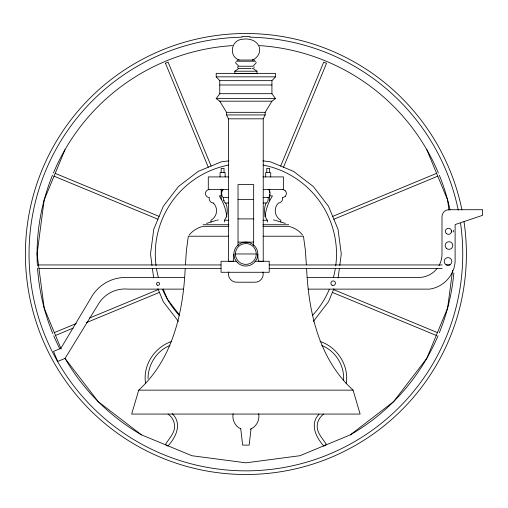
<?xml version="1.0" encoding="UTF-8"?>
<svg xmlns="http://www.w3.org/2000/svg" width="508" height="508" viewBox="0 0 508 508"><rect width="100%" height="100%" fill="white"/><g stroke="black" fill="none" stroke-linecap="round" stroke-linejoin="round"><path stroke-width="0.76" d="M185.458 264.541L186.436 250.101L188.335 236.214L228.683 236.214M256.184 62.319L255.861 63.259L252.959 66.237L238.836 66.237L235.934 63.259L235.604 62.319M185.172 268.999C183.071 312.934 172.529 359.302 138.722 390.144L131.661 414.064L360.134 414.064L353.073 390.144C319.259 359.302 308.718 312.934 306.616 268.999M148.038 378.619C148.006 364.554 156.731 350.672 169.964 345.542M233.128 413.747C231.915 419.748 235.128 426.333 240.754 428.847M251.035 428.79L249.161 445.11L242.634 445.11L240.76 428.79M343.586 380.111C344.57 365.576 335.458 350.85 321.824 345.542M346.17 383.794C349.352 365.728 337.337 347.015 320.015 341.452M338.137 277.92L339.357 268.662M339.763 265.576L341.287 254L338.036 229.311L328.511 206.305L313.347 186.55L293.592 171.386L270.586 161.855L262.871 160.839M452.565 270.453L447.611 308.051L426.752 358.413L393.56 401.669L350.31 434.854L299.949 455.714L245.897 462.832L191.846 455.714L141.478 434.854L98.228 401.669L65.043 358.413L98.603 303.759A31.001 31.001 0 0 1 127.997 289.128L183.553 289.128M65.043 149.587L44.177 199.949L37.065 254L44.177 308.051L61.176 349.091M280.676 166.04L323.717 62.128L326.542 63.297L283.502 167.208M333.845 288.811L328.511 301.695L313.347 321.45M254.089 67.875L254.089 66.783M257.816 254.076A36.69 36.69 0 0 0 258.528 261.277L263.227 261.353L263.227 118.821L265.157 114.929L265.157 112.325L271.932 101.187L275.488 98.622L271.932 93.688L271.932 80.651L275.488 76.841L275.488 73.362L216.198 73.362L216.198 76.841L219.754 80.651L219.754 93.688L216.198 98.622L219.754 101.187L226.53 112.325L226.53 114.929L228.46 118.821L228.46 261.353L233.21 261.353M168.072 445.872C176.174 436.931 182.397 423.558 172.237 413.639M189.211 235.033C192.665 230.651 197.682 227.616 203.092 226.333L228.917 226.333M319.049 414.223C309.467 423.977 315.963 437.344 323.717 445.872M323.748 414.071C320.148 416.547 317.716 420.567 317.252 424.917C316.344 432.651 322.694 438.423 326.365 444.443L324.51 445.707M252.012 68.428L252.959 68.428L256.984 71.209L256.984 73.4L234.81 73.4L234.81 71.209L238.836 68.428L250.889 68.428M323.894 446.126L324.256 445.878M238.182 66.383L237.534 67.329L238.182 68.275M252.552 60.027C257.442 58.02 260.991 52.489 259.309 47.206C256.965 40.043 248.533 38.049 241.852 39.326C231 40.43 228.543 56.515 239.243 60.027M250.444 429.165C256.362 426.745 259.956 420.008 258.667 413.747M171.78 341.452C154.724 346.945 142.71 365.201 145.536 383.057M237.109 60.249L238.868 59.931M165.443 63.221L208.293 167.208M165.665 63.125L168.072 62.128L211.112 166.04M332.689 216.395L436.601 173.355M54.356 332.613L76.308 323.52M89.478 318.065L158.261 289.573M333.858 219.221L437.769 176.181M55.524 335.432L73.082 328.155M86.258 322.701L159.429 292.392M206.464 223.418L216.173 220.421M216.878 220.231L218.3 219.907M228.924 160.839L221.209 161.855L198.203 171.386L178.441 186.55L163.284 206.305L153.753 229.311L150.501 254L152.025 265.576M241.852 36.405L249.942 36.405M252.47 59.938L254.686 60.249M239.471 60.027L252.324 60.027M236.074 61.227L255.721 61.227M234.81 71.209L256.984 71.209M216.198 76.841L275.488 76.841M219.754 80.651L271.932 80.651M219.754 84.995L271.932 84.995M219.754 93.688L271.932 93.688M216.198 98.622L275.488 98.622M219.754 101.187L271.932 101.187M226.53 112.325L265.157 112.325M226.53 114.929L265.157 114.929M228.46 118.821L263.227 118.821M228.752 176.911L208.299 176.911L208.299 189.624L228.752 189.624M263.036 176.911L283.496 176.911L283.496 189.624L263.201 189.624M221.19 190.671L222.612 190.671M220.878 195.904L219.316 195.904A48.501 48.501 0 0 1 226.809 216.948M269.348 195.904L272.478 195.904A48.501 48.501 0 0 0 264.986 216.948M223.615 197.447L228.683 197.447M263.106 197.447L268.173 197.447M238.023 199.473L253.663 199.473M223.615 189.624A3.861 1.93 -90 0 0 222.25 190.767A3.931 1.969 -90 0 0 222.25 196.298A3.861 1.93 -90 0 0 223.615 197.447A4.458 2.229 -90 0 0 225.673 203.041L228.568 203.029M263.227 203.029L266.122 203.029A4.458 2.229 -90 0 0 268.167 197.447M238.023 218.897L253.663 218.897M224.46 222.021L224.46 220.237L228.803 220.237M262.992 220.237L267.335 220.237L267.335 222.021M203.092 224.733L228.917 224.733M262.877 224.733L288.703 224.733M262.877 226.333L288.703 226.333C294.113 227.616 299.129 230.651 302.584 235.033M263.106 236.214L303.454 236.214L305.359 250.101L306.337 264.541M238.023 242.106L253.663 242.106M235.414 253.968L256.273 253.968A10.427 10.427 0 0 0 240.627 244.932A10.427 10.427 0 0 0 240.627 262.998A10.427 10.427 0 0 0 256.273 253.968M236.842 261.277L221.056 261.277L221.056 272.282L269.215 272.282L269.215 261.277L255.003 261.277M38.24 264.941L220.904 264.941M269.373 264.941L442.138 264.941M446.1 264.941L450.063 264.941M39.033 268.611L220.904 268.611M269.373 268.611L442.138 268.611M184.493 277.451L125.546 277.451A39.44 39.44 0 0 0 90.805 298.215L60.871 348.348L53.53 351.39L57.696 361.461L65.043 358.413A208.832 208.832 0 0 0 141.478 434.854M307.162 277.451L418.751 277.451A23.241 23.241 0 0 0 437.261 268.262M308.166 289.128L429.603 289.128A30.029 30.029 0 0 0 455.111 262.001L455.111 224.587L482.6 215.322L482.6 209.715L448.901 209.715A6.909 6.909 0 0 0 441.992 216.624L441.992 254A23.241 23.241 0 0 1 438.95 265.709M138.722 390.144L353.073 390.144M273.495 219.907L274.917 220.231M275.615 220.421L285.331 223.418M55.194 173.355L159.106 216.395M333.534 289.573L437.439 332.613M54.026 176.181L157.937 219.221M332.365 292.392L436.27 335.432M167.735 446.011L165.43 444.443C169.101 438.423 175.451 432.651 174.542 424.917C174.079 420.567 171.641 416.547 168.046 414.071M179.426 314.941L167.43 299.301L163.201 289.103M178.441 321.45L163.284 301.695L157.95 288.811M426.752 149.587L447.611 199.949L448.951 210.134M451.637 230.499L451.841 232.067M152.432 268.662L153.651 277.92M280.81 222.021L280.81 220.237A10.897 10.897 0 0 1 278.397 203.041A4.458 4.458 0 0 0 282.473 197.447A3.861 3.861 0 0 0 285.236 196.298M270.726 176.911L270.726 172.631L265.678 172.631L265.678 176.911M269.627 172.631L269.627 168.358L266.776 168.358L266.776 172.631M269.627 189.147L269.627 192.583M269.627 194.094L269.627 200.647M253.663 245.847L253.663 184.569L238.023 184.569L238.023 245.847M225.139 176.911L225.139 172.631L220.085 172.631L220.085 176.911M224.034 172.631L224.034 168.358L221.19 168.358L221.19 172.631M224.034 200.298L224.034 200.647M221.19 189.147L221.19 199.288M210.985 222.021L210.985 220.237A10.897 10.897 0 0 0 213.392 203.041M460.565 223.336A216.852 216.852 0 0 1 267.672 469.754A216.852 216.852 0 0 1 29.426 266.852A216.852 216.852 0 0 1 241.992 37.186M249.803 37.186A216.852 216.852 0 0 1 458.254 210.09M464.014 221.679A220.497 220.497 0 0 1 168.535 460.483A220.497 220.497 0 0 1 102.718 86.316A220.497 220.497 0 0 1 461.95 209.95M263.207 165.062A90.608 90.608 0 0 1 335.731 265.824M335.261 268.973A90.608 90.608 0 0 1 333.419 277.451M329.298 289.408A90.608 90.608 0 0 1 312.68 315.233M179.108 315.233A90.608 90.608 0 0 1 162.496 289.408M158.375 277.451A90.608 90.608 0 0 1 156.534 268.973M156.064 265.824A90.608 90.608 0 0 1 228.581 165.062M453.866 272.948A208.832 208.832 0 0 1 439.287 332.81M438.061 335.756A208.832 208.832 0 0 1 350.31 434.854M59.779 348.723A208.832 208.832 0 0 1 53.734 335.756M52.807 333.546A208.832 208.832 0 0 1 37.548 268.192M37.401 265.817A208.832 208.832 0 0 1 52.508 175.19M53.423 172.98A208.832 208.832 0 0 1 232.493 45.599M259.296 45.599A208.832 208.832 0 0 1 438.372 172.98M439.287 175.19A208.832 208.832 0 0 1 450.018 209.906M453.377 230.302A208.832 208.832 0 0 1 453.555 231.883M228.765 271.939A8.103 8.103 0 0 0 237.153 282.213L254.533 282.213A8.103 8.103 0 0 0 262.922 271.939M233.871 254.076A36.69 36.69 0 0 1 233.159 261.277M225.666 203.041A10.897 5.448 -90 0 1 224.46 220.237M267.335 220.237A10.897 5.448 -90 0 1 266.129 203.041M213.411 203.041A4.458 4.458 0 0 1 209.315 197.447A3.861 3.861 0 0 1 206.559 196.298A3.931 3.931 0 0 1 206.559 190.767A3.861 3.861 0 0 1 209.302 189.624M285.236 190.767A3.931 3.931 0 0 1 285.236 196.298M282.492 189.624A3.861 3.861 0 0 1 285.236 190.767M268.173 189.624A3.861 1.93 -90 0 1 269.545 190.767A3.931 1.969 -90 0 1 269.545 196.298A3.861 1.93 -90 0 1 268.173 197.447M446.126 264.731A3.816 3.816 0 0 0 451.853 261.423A3.816 3.816 0 0 0 446.126 258.115A3.816 3.816 0 0 0 446.126 264.731M446.31 233.477A3.054 3.054 0 0 0 451.421 232.105A3.054 3.054 0 0 0 447.681 228.365A3.054 3.054 0 0 0 446.31 233.477M157.277 285.128A1.524 1.524 0 0 0 159.569 283.807A1.524 1.524 0 0 0 157.277 282.486A1.524 1.524 0 0 0 157.277 285.128M332.029 285.179A2.292 2.292 0 0 0 335.464 283.197A2.292 2.292 0 0 0 332.029 281.21A2.292 2.292 0 0 0 332.029 285.179M446.278 248.234A3.816 3.816 0 0 0 452.666 246.52A3.816 3.816 0 0 0 447.986 241.846A3.816 3.816 0 0 0 446.278 248.234M237.376 262.541A11.97 11.97 0 0 0 257.404 257.175A11.97 11.97 0 0 0 242.748 242.513A11.97 11.97 0 0 0 237.376 262.541"/></g></svg>
